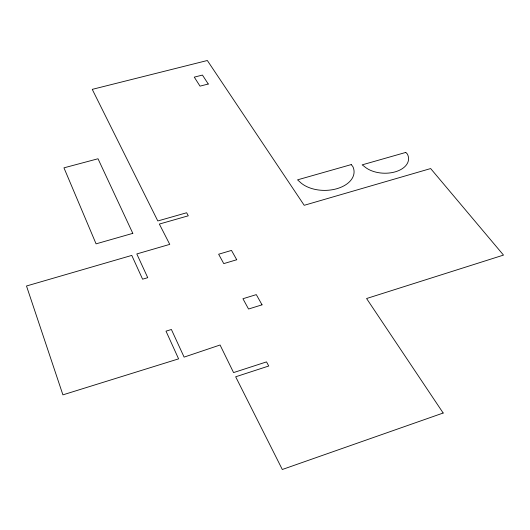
<?xml version="1.0" encoding="UTF-8"?>
<svg xmlns="http://www.w3.org/2000/svg" width="530" height="530" viewBox="0 0 530 530"><rect width="100%" height="100%" fill="white"/><g stroke="black" fill="none" stroke-linecap="round" stroke-linejoin="round"><path stroke-width="0.79" d="M443.179 413.022L282.305 469.494L235.671 376.79L268.73 366.018L266.524 361.897L233.571 372.59L220.069 345.003L184.109 357.114L171.389 329.488L166.009 331.157L178.597 358.863L62.911 394.857L26.5 285.995L131.778 255.407L142.59 279.191L147.737 277.667L136.813 253.943L169.752 244.37L159.351 224.064L188.282 215.809L186.646 212.755L157.807 220.964L92.253 89.365L207.336 60.506L304.207 205.302L430.651 168.56L503.5 255.096L366.581 298.529L443.179 413.022M262.039 304.829L248.55 309.023L242.932 298.735L256.301 294.614L262.039 304.829M236.731 259.746L223.766 263.615L218.638 254.221L231.491 250.418L236.731 259.746M132.811 233.352L96.076 243.846L63.958 167.838L98.017 158.761L132.811 233.352M351.218 164.598L297.549 179.849L299.708 181.77A29.455 18.504 -0.1 0 0 336.749 188.74A29.455 18.504 -0.1 0 0 352.874 166.632L351.218 164.598M405.775 152.428L362.149 164.863L364.11 166.287A24.42 15.019 2.1 0 0 395.108 171.879A24.42 15.019 2.1 0 0 407.312 153.958L405.775 152.428M208.263 84.025L200.015 86.138L194.278 77.141L202.44 75.068L208.263 84.025"/></g></svg>
